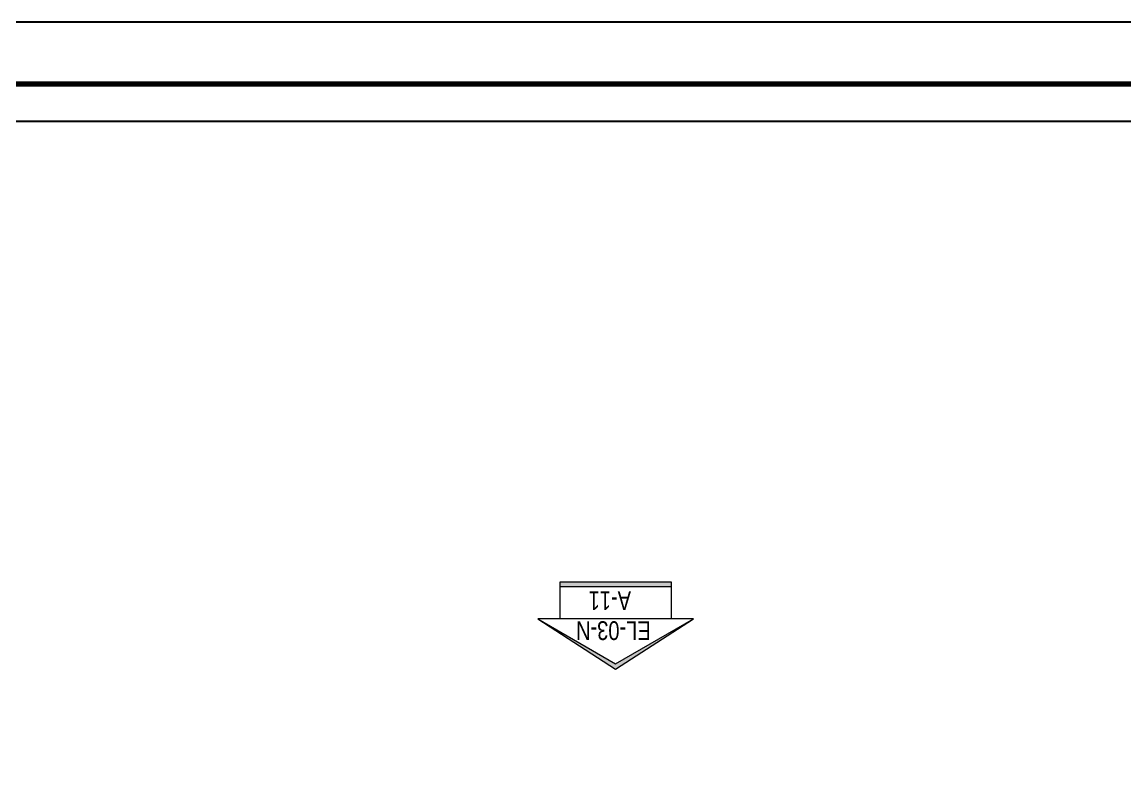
# Model space of a CAD drawing. Header units: inches. Extents: x -580639 to 179052, y 0 to 152898.
# Drawn here: x -345070 to -336182, y 145699 to 151788 of the extents above; entities that cross this region are included whole.
import ezdxf
from ezdxf.enums import TextEntityAlignment as Align

# ---------------------------------------------------------------- set-up
doc = ezdxf.new("R2010")
doc.units = ezdxf.units.IN
doc.header["$LTSCALE"] = 500
doc.header["$MEASUREMENT"] = 0
for name, color, linetype, lineweight in [('1ATEXT', 3, 'Continuous', 20), ('A-0.25', 42, 'Continuous', 25), ('A-wall', 52, 'Continuous', 35)]:
    doc.layers.add(name, color=color, linetype=linetype, lineweight=lineweight)
doc.layers.add('SYEL', color=5, linetype='Continuous')
doc.styles.add('A--ANNO-SYMB', font='upcil.ttf', dxfattribs={"width": 0.8})

# ---------------------------------------------------------------- blocks, each defined once
blk = doc.blocks.new('SYEL')
at = {"layer": '1ATEXT'}
for points in [[(-62.4, 0), (0, 36.03), (62.4, 0), (0, 40.21)], [(-44.8, -25.6), (-44.8, -29.5), (44.8, -29.5), (44.8, -25.6)]]:
    blk.add_hatch(color=256, dxfattribs=at).paths.add_polyline_path(points)
for p, q in [((-62.4, 0), (0, 40.21)), ((-62.4, 0), (0, 36.03)), ((0, 40.21), (62.4, 0)), ((0, 36.03), (62.4, 0)), ((62.4, 0), (-62.4, 0)), ((-44.8, -29.5), (-44.8, 0)), ((44.8, 0), (44.8, -29.5)), ((44.8, -25.6), (-44.8, -25.6)), ((44.8, -29.5), (-44.8, -29.5))]:
    blk.add_line(p, q, dxfattribs=at)
at = {"layer": '1ATEXT', "style": 'A--ANNO-SYMB', "width": 0.8, "flags": 4}
for tag, p in [('EL-01-N', (-1.83, 9.36)), ('AR00', (-0.67, -14.67))]:
    blk.add_attdef(tag, text='', height=15, dxfattribs=at).set_placement(p, align=Align.MIDDLE_CENTER)

msp = doc.modelspace()

# ---------------------------------------------------------------- linework, layer by layer
msp.add_lwpolyline([(-360638.059, 113030.352), (-305637.842, 113030.352), (-305637.842, 151788.469), (-360638.059, 151788.469)], close=True)
at = {"layer": 'A-0.25', "lineweight": 25}
msp.add_lwpolyline([(-312737.842, 113830.352), (-312737.842, 150988.469), (-359838.059, 150988.469), (-359838.059, 113830.352), (-312737.842, 113830.352)], dxfattribs=at)
at = {"layer": 'A-wall', "color": 1, "lineweight": 70}
msp.add_lwpolyline([(-360138.059, 113530.352), (-306137.842, 113530.352), (-306137.842, 151288.469), (-360138.059, 151288.469)], close=True, dxfattribs=at)

# ---------------------------------------------------------------- block references
at = {"layer": 'SYEL'}
ref = msp.add_blockref('SYEL', (-340286.367, 146980.285), dxfattribs=dict(at, xscale=-10.07240092149008, yscale=10.07240092149008, zscale=10.07240092149008, rotation=180))
ref.add_attrib('EL-01-N', 'EL-03-N', dxfattribs={"layer": '1ATEXT', "color": 3, "height": 151.086, "rotation": 180, "style": 'A--ANNO-SYMB', "width": 0.8}).set_placement((-340304.827, 146886.058), align=Align.MIDDLE_CENTER)
ref.add_attrib('AR00', 'A-11', dxfattribs={"layer": '1ATEXT', "color": 6, "height": 151.086, "rotation": 180, "style": 'A--ANNO-SYMB', "width": 0.8}).set_placement((-340332.985, 147128.047), align=Align.MIDDLE_CENTER)

doc.saveas('drawing.dxf')
